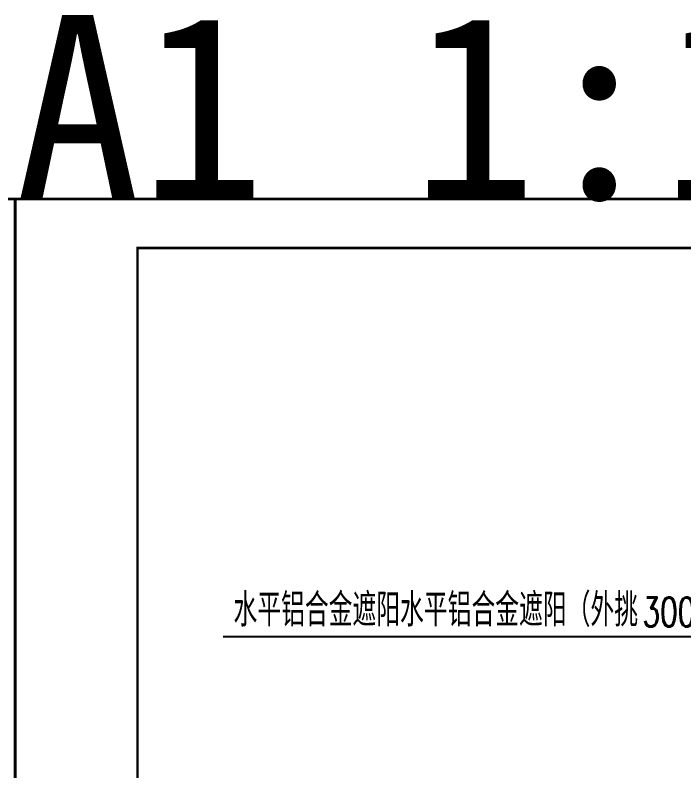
# Model space of a CAD drawing. Header units: millimetres. Extents: x 708158 to 1984082, y -168213 to -53.
# Drawn here: x 960458 to 980951, y -36117 to -12967 of the extents above; entities that cross this region are included whole.
import ezdxf

# ---------------------------------------------------------------- set-up
doc = ezdxf.new("R2010")
doc.units = ezdxf.units.MM
doc.header["$LTSCALE"] = 1000
doc.layers.get('0').update_dxf_attribs({"color": 8})
doc.layers.add('DIM_LEAD', color=3, linetype='Continuous')
doc.layers.add('PUB_TEXT', color=7, linetype='Continuous')
doc.layers.add('图框', color=4, linetype='Continuous', lineweight=35)
doc.styles.add('_TCH_DIM', font='SIMPLEX', dxfattribs={"bigfont": 'GBCBIG'})
doc.styles.add('中元黑体', font='simhei.ttf')

# ---------------------------------------------------------------- blocks, each defined once
blk = doc.blocks.new('A$C998f5811')
at = {"layer": '图框', "color": 4}
for p, q in [((-126150, 89100), (-126150, 0)), ((0, 89100), (-126150, 89100)), ((0, 0), (0, 89100))]:
    blk.add_line(p, q, dxfattribs=at)
at = {"layer": '图框', "color": 4, "const_width": 74.2}
blk.add_lwpolyline([(-122400, 1500), (-1500, 1500), (-1500, 87600), (-122400, 87600)], close=True, dxfattribs=at)

msp = doc.modelspace()

# ---------------------------------------------------------------- linework, layer by layer
at = {"layer": 'DIM_LEAD'}
msp.add_line((986397.8, -32009.6), (966833.9, -32009.6), dxfattribs=at)

# ---------------------------------------------------------------- block references
for p in [(960457.6, -107699.9), (1086607.6, -107699.9)]:
    msp.add_blockref('A$C998f5811', p)

# ---------------------------------------------------------------- texts
at = {"layer": 'PUB_TEXT', "style": '_TCH_DIM'}
msp.add_text('水平铝合金遮阳水平铝合金遮阳（外挑', height=1012.766, dxfattribs=at).set_placement((967148.9, -31694.6))
at = {"layer": 'PUB_TEXT', "style": '_TCH_DIM', "width": 0.705882}
msp.add_text('300mm)', height=892.5, dxfattribs=at).set_placement((979681.9, -31694.6))
at = {"layer": '图框', "style": '中元黑体'}
for s, p in [('A1', (960457.6, -18599.9)), ('1:150', (972609.5, -18599.9))]:
    msp.add_text(s, height=5632.91, dxfattribs=at).set_placement(p)

doc.saveas('drawing.dxf')
